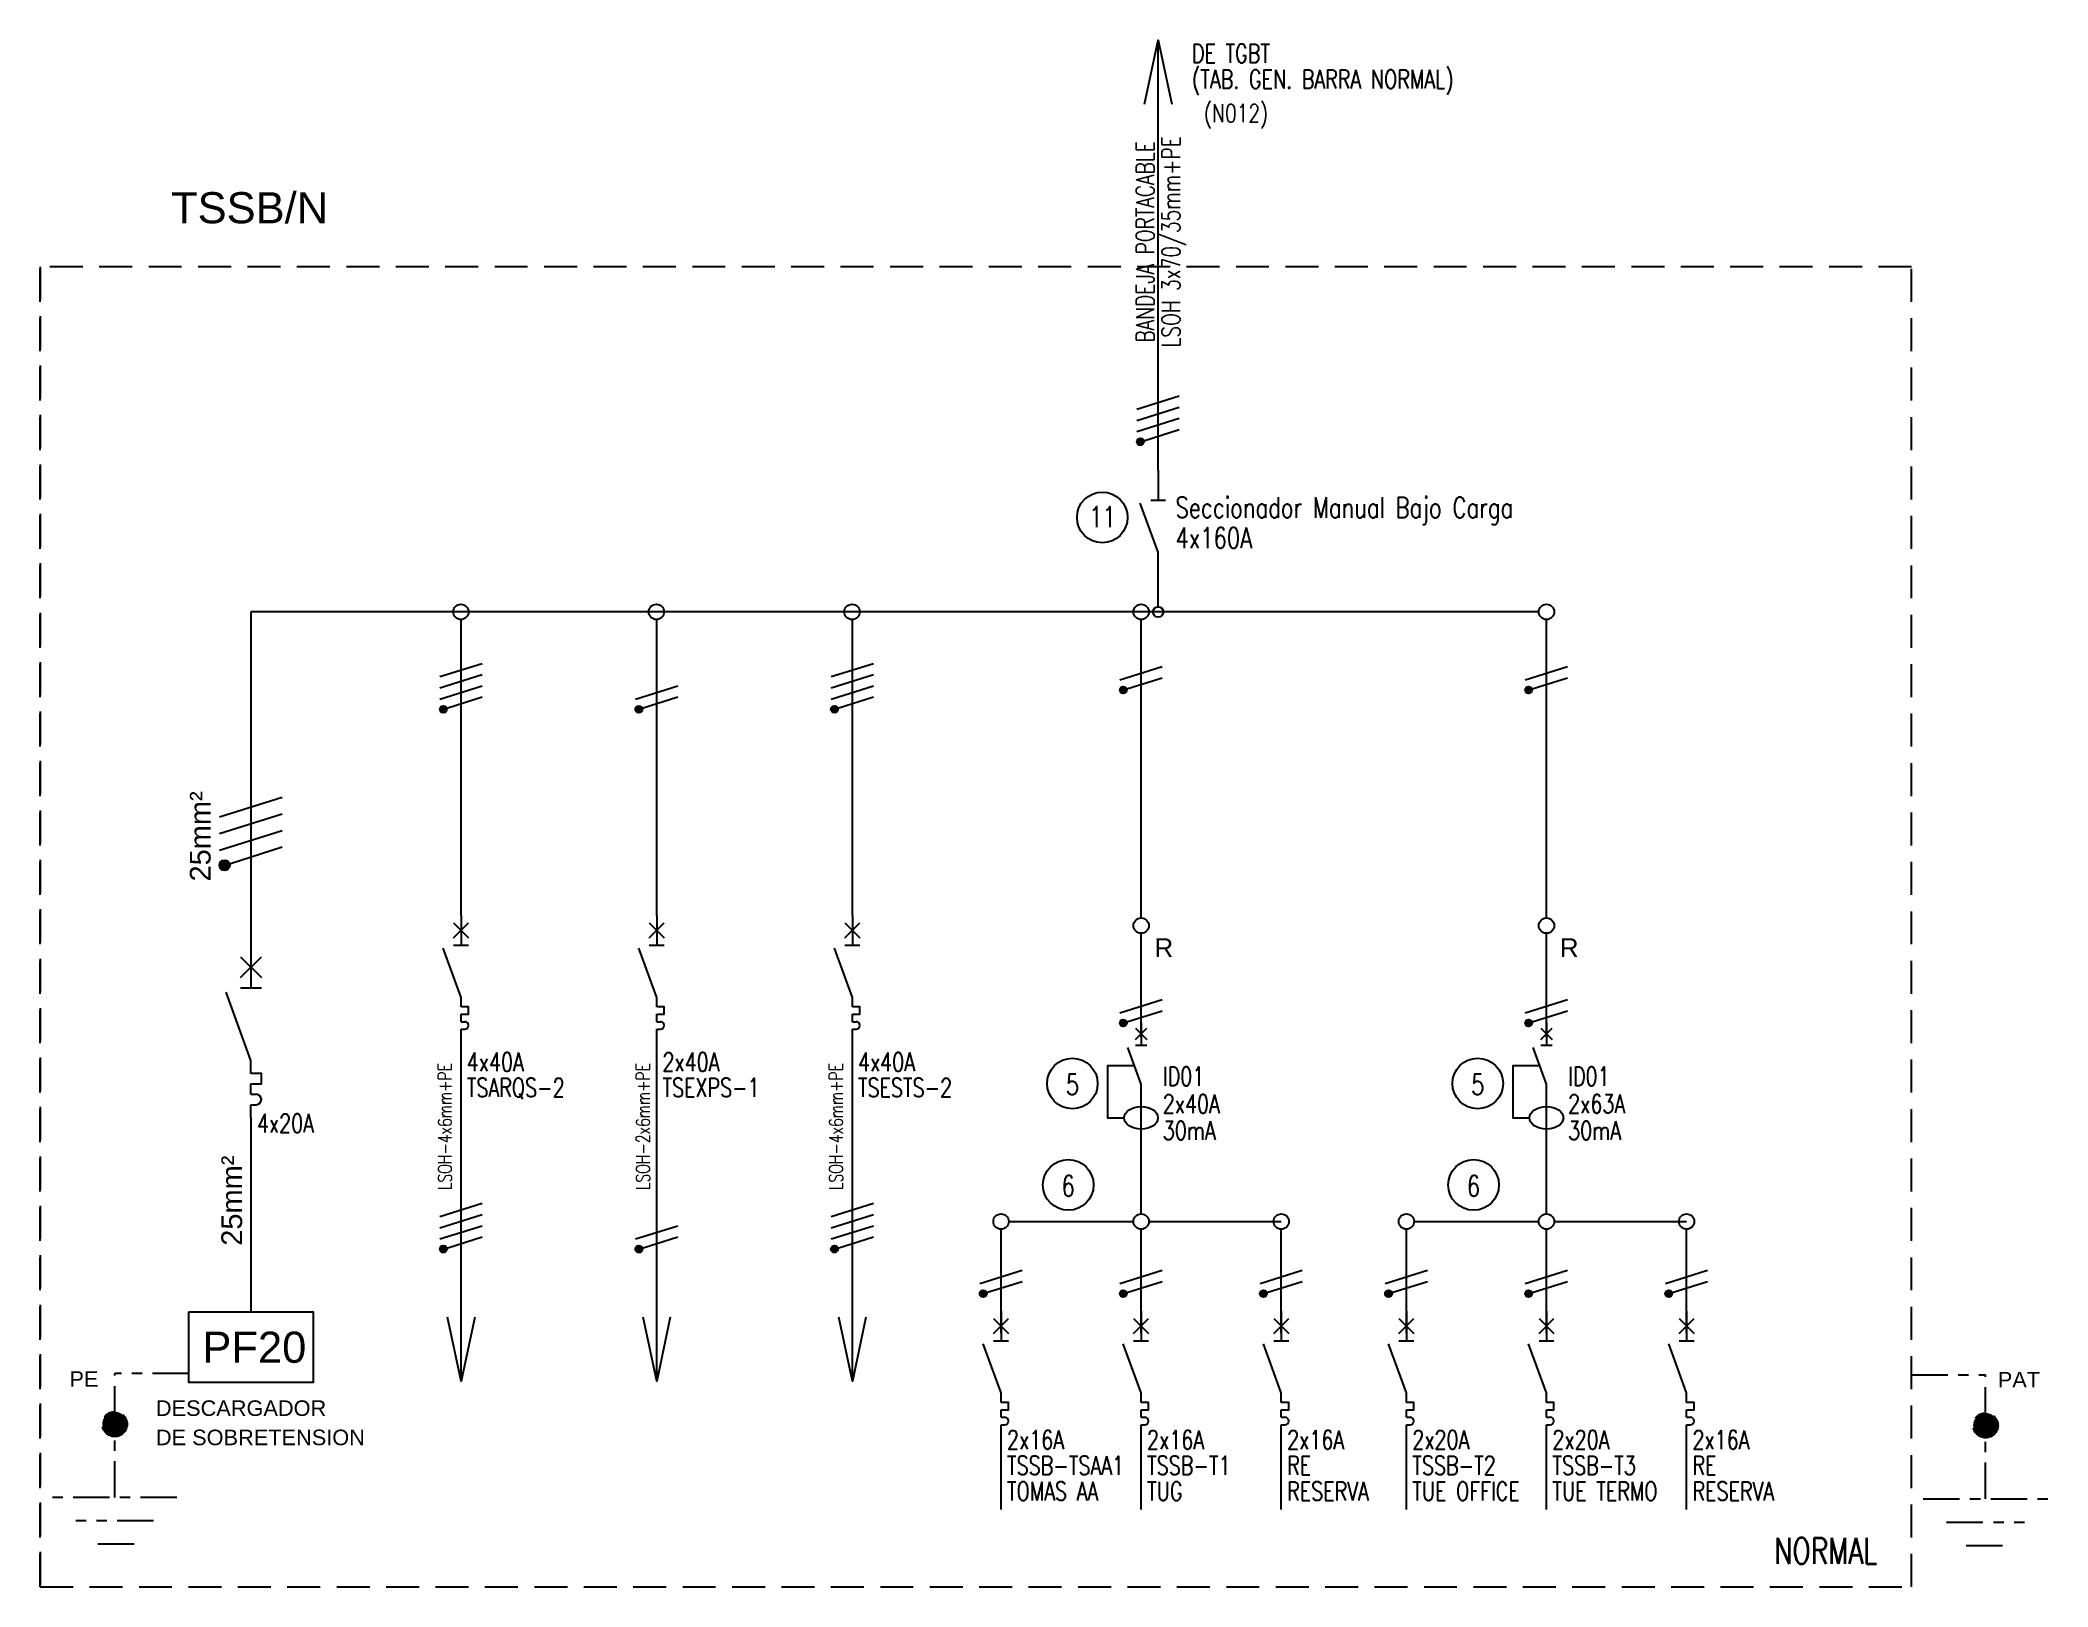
# Model space of a CAD drawing. Extents: x 3721 to 3740.3, y 1335.9 to 1350.8.
import ezdxf
from ezdxf.enums import TextEntityAlignment as Align

# ---------------------------------------------------------------- set-up
doc = ezdxf.new("R2010")
doc.units = 0
doc.linetypes.add('OCJ-ESQUEMAS UNIFILARES-CORREGIDOS IDO-REV.br$0$DASHED', pattern=[19.05, 12.7, -6.35])
doc.linetypes.add('OCJ-ESQUEMAS UNIFILARES-CORREGIDOS IDO-REV.br$0$EJE_5', pattern=[7.1, 5, -1, 0.1, -1])
for name, color, linetype in [('OCJ-ESQUEMAS UNIFILARES-CORREGIDOS IDO-REV.br$0$00-IE', 1, 'Continuous'), ('OCJ-ESQUEMAS UNIFILARES-CORREGIDOS IDO-REV.br$0$00-IE-CABLES', 10, 'Continuous'), ('OCJ-ESQUEMAS UNIFILARES-CORREGIDOS IDO-REV.br$0$01-ELE-APARATOS', 170, 'Continuous'), ('OCJ-ESQUEMAS UNIFILARES-CORREGIDOS IDO-REV.br$0$CABLES', 10, 'Continuous'), ('OCJ-ESQUEMAS UNIFILARES-CORREGIDOS IDO-REV.br$0$ELECTRIC', 4, 'Continuous'), ('OCJ-ESQUEMAS UNIFILARES-CORREGIDOS IDO-REV.br$0$PAT', 80, 'Continuous'), ('OCJ-ESQUEMAS UNIFILARES-CORREGIDOS IDO-REV.br$0$TEXTO', 7, 'Continuous'), ('OCJ-ESQUEMAS UNIFILARES-CORREGIDOS IDO-REV.br$0$Textos', 4, 'Continuous')]:
    doc.layers.add(name, color=color, linetype=linetype)
doc.styles.add('OCJ-ESQUEMAS UNIFILARES-CORREGIDOS IDO-REV.br$0$ARIAL', font='Arial.ttf', dxfattribs={"height": 0.2})
doc.styles.add('OCJ-ESQUEMAS UNIFILARES-CORREGIDOS IDO-REV.br$0$COTAS', font='SANSS___.TTF', dxfattribs={"width": 0.7})
doc.styles.add('OCJ-ESQUEMAS UNIFILARES-CORREGIDOS IDO-REV.br$0$Electricidad', font='ROMANS.SHX', dxfattribs={"width": 0.75, "height": 0.175})
doc.styles.add('OCJ-ESQUEMAS UNIFILARES-CORREGIDOS IDO-REV.br$0$Standard', font='Arial.ttf')

# ---------------------------------------------------------------- blocks, each defined once
blk = doc.blocks.new('OCJ-ESQUEMAS UNIFILARES-CORREGIDOS IDO-REV.br$0$ITM')
at = {"layer": 'OCJ-ESQUEMAS UNIFILARES-CORREGIDOS IDO-REV.br$0$01-ELE-APARATOS'}
for p, q in [((0, 0.225), (0.05, 0.225)), ((0, 0.125), (0.05, 0.125))]:
    blk.add_line(p, q, dxfattribs=at)
for points in [[(-0.1, 1.55), (0.1, 1.35)], [(-0.1, 1.35), (0.1, 1.55)], [(0, 1.65), (0, 1.25)], [(0, 0.55), (-0.239, 1.208)], [(-0.1, 1.25), (0.1, 1.25)], [(0, 0.425), (0, 0.55)], [(0, 0.325), (0.1, 0.325), (0.1, 0.425), (0, 0.425)], [(0, 0.225), (0, 0.325)], [(0, 0), (0, 0.125)]]:
    blk.add_lwpolyline(points, dxfattribs=at)
blk.add_arc((0.05, 0.175), 0.05, 270, 90, dxfattribs=at)
blk = doc.blocks.new('OCJ-ESQUEMAS UNIFILARES-CORREGIDOS IDO-REV.br$0$Unif-Interruptor-Term')
for p, q in [((0, -1.013), (0.045, -1.013)), ((0, -1.103), (0.045, -1.103))]:
    blk.add_line(p, q)
for points in [[(0, 0.267), (0, -0.093)], [(-0.09, 0.177), (0.09, -0.003)], [(-0.09, -0.003), (0.09, 0.177)], [(0, -0.72), (-0.215, -0.128)], [(-0.09, -0.093), (0.09, -0.093)], [(0, -0.833), (0, -0.72)], [(0, -0.923), (0.09, -0.923), (0.09, -0.833), (0, -0.833)], [(0, -1.013), (0, -0.923)], [(0, -1.215), (0, -1.103)]]:
    blk.add_lwpolyline(points)
blk.add_arc((0.045, -1.058), 0.045, 270, 90)
blk = doc.blocks.new('OCJ-ESQUEMAS UNIFILARES-CORREGIDOS IDO-REV.br$0$Unif-Interruptor-Dif')
for points in [[(-0.068, 0.11), (0.068, -0.025)], [(-0.068, -0.025), (0.068, 0.11)], [(0, 0.177), (0, -0.093)], [(0, -0.565), (-0.162, -0.121)], [(-0.068, -0.093), (0.068, -0.093)], [(-0.081, -0.343), (-0.405, -0.343), (-0.405, -0.97), (-0.202, -0.97)], [(0, -1.308), (0, -0.565)]]:
    blk.add_lwpolyline(points)
blk.add_ellipse((0, -0.97), major_axis=(0.203, 0), ratio=0.670814)
blk = doc.blocks.new('OCJ-ESQUEMAS UNIFILARES-CORREGIDOS IDO-REV.br$0$A$C7AFF483F')
for points in [[(0, 0.88), (0, 0.592)], [(-0.072, 0.592), (0.072, 0.592)], [(0, 0.09), (-0.172, 0.564)], [(0, 0), (0, 0.09)]]:
    blk.add_lwpolyline(points)

msp = doc.modelspace()

# ---------------------------------------------------------------- hatches: boundary and pattern name
at = {"layer": 'OCJ-ESQUEMAS UNIFILARES-CORREGIDOS IDO-REV.br$0$00-IE-CABLES'}
for points in [[(3731.57, 1346.908, 1), (3731.625, 1346.948, 1)], [(3731.406, 1344.517, 1), (3731.461, 1344.556, 1)], [(3735.312, 1344.517, 1), (3735.367, 1344.556, 1)], [(3724.853, 1344.331, 1), (3724.908, 1344.371, 1)], [(3726.738, 1344.331, 1), (3726.793, 1344.371, 1)], [(3728.623, 1344.331, 1), (3728.678, 1344.371, 1)], [(3731.406, 1341.308, 1), (3731.461, 1341.347, 1)], [(3735.312, 1341.308, 1), (3735.367, 1341.347, 1)], [(3724.853, 1339.129, 1), (3724.908, 1339.169, 1)], [(3726.738, 1339.129, 1), (3726.793, 1339.169, 1)], [(3728.623, 1339.129, 1), (3728.678, 1339.169, 1)], [(3730.056, 1338.7, 1), (3730.111, 1338.74, 1)], [(3731.406, 1338.7, 1), (3731.461, 1338.74, 1)], [(3732.756, 1338.7, 1), (3732.811, 1338.74, 1)], [(3733.962, 1338.7, 1), (3734.017, 1338.74, 1)], [(3735.312, 1338.7, 1), (3735.367, 1338.74, 1)], [(3736.662, 1338.7, 1), (3736.717, 1338.74, 1)]]:
    msp.add_hatch(color=256, dxfattribs=at).paths.add_polyline_path(points)
at = {"layer": 'OCJ-ESQUEMAS UNIFILARES-CORREGIDOS IDO-REV.br$0$CABLES'}
msp.add_hatch(color=256, dxfattribs=at).paths.add_polyline_path([(3722.813, 1342.878, 1), (3722.732, 1342.819, 1)])
at = {"layer": 'OCJ-ESQUEMAS UNIFILARES-CORREGIDOS IDO-REV.br$0$PAT', "linetype": 'OCJ-ESQUEMAS UNIFILARES-CORREGIDOS IDO-REV.br$0$EJE_5', "ltscale": 0.07}
h = msp.add_hatch(color=256, dxfattribs=at)
h.paths.add_polyline_path([(3721.594, 1337.463), (3721.834, 1337.463, 1)])
h.paths.add_polyline_path([(3721.834, 1337.463), (3721.714, 1337.463), (3721.714, 1337.343, 0.414214)])
h.paths.add_polyline_path([(3721.714, 1337.463), (3721.594, 1337.463, 0.414214), (3721.714, 1337.343)])
h = msp.add_hatch(color=256, dxfattribs=at)
h.paths.add_polyline_path([(3739.862, 1337.451), (3739.622, 1337.451, -1)])
h.paths.add_polyline_path([(3739.622, 1337.451), (3739.742, 1337.451), (3739.742, 1337.331, -0.414214)])
h.paths.add_polyline_path([(3739.742, 1337.451), (3739.862, 1337.451, -0.414214), (3739.742, 1337.331)])

# ---------------------------------------------------------------- linework, layer by layer
at = {"layer": 'OCJ-ESQUEMAS UNIFILARES-CORREGIDOS IDO-REV.br$0$00-IE'}
for p, q in [((3723.027, 1345.289), (3723.027, 1342.066)), ((3735.437, 1345.289), (3723.027, 1345.289)), ((3723.027, 1340.416), (3723.027, 1338.545))]:
    msp.add_line(p, q, dxfattribs=at)
at = {"layer": 'OCJ-ESQUEMAS UNIFILARES-CORREGIDOS IDO-REV.br$0$00-IE-CABLES'}
for p, q in [((3731.769, 1346.653), (3731.769, 1350.798)), ((3731.769, 1345.339), (3731.769, 1345.847)), ((3725.052, 1342.365), (3725.052, 1345.215)), ((3726.937, 1342.365), (3726.937, 1345.215)), ((3728.822, 1342.365), (3728.822, 1345.215)), ((3731.605, 1343.948), (3731.605, 1345.215)), ((3735.511, 1343.948), (3735.511, 1345.215)), ((3731.605, 1342.34), (3731.605, 1343.948)), ((3735.511, 1342.34), (3735.511, 1343.948)), ((3731.605, 1341.19), (3731.605, 1342.192)), ((3735.511, 1341.19), (3735.511, 1342.192)), ((3725.052, 1337.876), (3725.052, 1341.179)), ((3726.937, 1337.876), (3726.937, 1341.179)), ((3728.822, 1337.876), (3728.822, 1341.179)), ((3731.605, 1339.489), (3731.605, 1340.291)), ((3735.511, 1339.489), (3735.511, 1340.291)), ((3730.329, 1339.415), (3731.531, 1339.415)), ((3731.679, 1339.415), (3732.955, 1339.415)), ((3734.235, 1339.415), (3735.437, 1339.415)), ((3735.585, 1339.415), (3736.861, 1339.415)), ((3730.255, 1338.339), (3730.255, 1339.341)), ((3731.605, 1338.339), (3731.605, 1339.341)), ((3732.955, 1338.339), (3732.955, 1339.341)), ((3734.161, 1338.339), (3734.161, 1339.341)), ((3735.511, 1338.339), (3735.511, 1339.341)), ((3736.861, 1338.339), (3736.861, 1339.341)), ((3730.255, 1336.639), (3730.255, 1337.441)), ((3731.605, 1336.639), (3731.605, 1337.441)), ((3732.955, 1336.639), (3732.955, 1337.441)), ((3734.161, 1336.639), (3734.161, 1337.441)), ((3735.511, 1336.639), (3735.511, 1337.441)), ((3736.861, 1336.639), (3736.861, 1337.441))]:
    msp.add_line(p, q, dxfattribs=at)
for points in [[(3731.638, 1350.18), (3731.769, 1350.798), (3731.9, 1350.18)], [(3731.565, 1347.242), (3731.973, 1347.37)], [(3731.565, 1347.134), (3731.973, 1347.262)], [(3731.565, 1347.026), (3731.973, 1347.154)], [(3731.63, 1346.938), (3731.973, 1347.046)], [(3724.848, 1344.665), (3725.255, 1344.793)], [(3728.618, 1344.665), (3729.025, 1344.793)], [(3724.848, 1344.557), (3725.255, 1344.685)], [(3728.618, 1344.557), (3729.025, 1344.685)], [(3731.401, 1344.634), (3731.808, 1344.763)], [(3731.466, 1344.547), (3731.808, 1344.655)], [(3735.307, 1344.634), (3735.714, 1344.763)], [(3735.372, 1344.547), (3735.714, 1344.655)], [(3724.848, 1344.449), (3725.255, 1344.577)], [(3724.913, 1344.361), (3725.255, 1344.469)], [(3726.733, 1344.449), (3727.14, 1344.577)], [(3726.798, 1344.361), (3727.14, 1344.469)], [(3728.618, 1344.449), (3729.025, 1344.577)], [(3728.682, 1344.361), (3729.025, 1344.469)], [(3731.401, 1341.425), (3731.808, 1341.554)], [(3735.307, 1341.425), (3735.714, 1341.554)], [(3731.466, 1341.338), (3731.808, 1341.446)], [(3735.372, 1341.338), (3735.714, 1341.446)], [(3724.848, 1339.463), (3725.255, 1339.591)], [(3728.618, 1339.463), (3729.025, 1339.591)], [(3724.848, 1339.355), (3725.255, 1339.483)], [(3724.848, 1339.247), (3725.255, 1339.375)], [(3726.733, 1339.247), (3727.14, 1339.375)], [(3728.618, 1339.355), (3729.025, 1339.483)], [(3728.618, 1339.247), (3729.025, 1339.375)], [(3724.913, 1339.159), (3725.255, 1339.267)], [(3726.798, 1339.159), (3727.14, 1339.267)], [(3728.682, 1339.159), (3729.025, 1339.267)], [(3730.051, 1338.818), (3730.458, 1338.946)], [(3730.116, 1338.73), (3730.458, 1338.838)], [(3731.401, 1338.818), (3731.808, 1338.946)], [(3731.466, 1338.73), (3731.808, 1338.838)], [(3732.751, 1338.818), (3733.158, 1338.946)], [(3732.816, 1338.73), (3733.158, 1338.838)], [(3733.957, 1338.818), (3734.364, 1338.946)], [(3734.022, 1338.73), (3734.364, 1338.838)], [(3735.307, 1338.818), (3735.714, 1338.946)], [(3735.372, 1338.73), (3735.714, 1338.838)], [(3736.657, 1338.818), (3737.064, 1338.946)], [(3736.722, 1338.73), (3737.064, 1338.838)], [(3725.183, 1338.494), (3725.052, 1337.876), (3724.921, 1338.494)], [(3727.068, 1338.494), (3726.937, 1337.876), (3726.806, 1338.494)], [(3728.952, 1338.494), (3728.822, 1337.876), (3728.691, 1338.494)]]:
    msp.add_lwpolyline(points, dxfattribs=at)
at = {"layer": 'OCJ-ESQUEMAS UNIFILARES-CORREGIDOS IDO-REV.br$0$00-IE-CABLES', "color": 3}
msp.add_lwpolyline([(3722.428, 1338.545), (3723.625, 1338.545), (3723.625, 1337.863), (3722.428, 1337.863)], close=True, dxfattribs=at)
at = {"layer": 'OCJ-ESQUEMAS UNIFILARES-CORREGIDOS IDO-REV.br$0$00-IE-CABLES'}
for centre, radius in [((3731.598, 1346.928), 0.0338), ((3725.05, 1345.289), 0.0741), ((3726.934, 1345.289), 0.0741), ((3728.819, 1345.289), 0.0741), ((3731.605, 1345.289), 0.0741), ((3735.511, 1345.289), 0.0741), ((3731.433, 1344.537), 0.0338), ((3735.339, 1344.537), 0.0338), ((3724.881, 1344.351), 0.0338), ((3726.765, 1344.351), 0.0338), ((3728.65, 1344.351), 0.0338), ((3731.605, 1342.266), 0.0741), ((3735.511, 1342.266), 0.0741), ((3731.433, 1341.327), 0.0338), ((3735.339, 1341.327), 0.0338), ((3730.255, 1339.415), 0.0741), ((3731.605, 1339.415), 0.0741), ((3732.955, 1339.415), 0.0741), ((3734.161, 1339.415), 0.0741), ((3735.511, 1339.415), 0.0741), ((3736.861, 1339.415), 0.0741), ((3724.881, 1339.149), 0.0338), ((3726.765, 1339.149), 0.0338), ((3728.65, 1339.149), 0.0338), ((3730.083, 1338.72), 0.0338), ((3731.433, 1338.72), 0.0338), ((3732.783, 1338.72), 0.0338), ((3733.989, 1338.72), 0.0338), ((3735.339, 1338.72), 0.0338), ((3736.689, 1338.72), 0.0338)]:
    msp.add_circle(centre, radius, dxfattribs=at)
at = {"layer": 'OCJ-ESQUEMAS UNIFILARES-CORREGIDOS IDO-REV.br$0$CABLES'}
for points in [[(3722.725, 1343.313), (3723.328, 1343.504)], [(3722.725, 1343.153), (3723.328, 1343.344)], [(3722.725, 1342.993), (3723.328, 1343.184)], [(3722.82, 1342.863), (3723.328, 1343.024)]]:
    msp.add_lwpolyline(points, dxfattribs=at)
for centre in [(3731.769, 1345.289), (3722.773, 1342.848)]:
    msp.add_circle(centre, 0.05, dxfattribs=at)
at = {"layer": 'OCJ-ESQUEMAS UNIFILARES-CORREGIDOS IDO-REV.br$0$ELECTRIC', "linetype": 'OCJ-ESQUEMAS UNIFILARES-CORREGIDOS IDO-REV.br$0$DASHED', "ltscale": 0.025}
msp.add_line((3720.996, 1335.895), (3720.996, 1348.615), dxfattribs=at)
msp.add_lwpolyline([(3720.996, 1335.895), (3739.028, 1335.895), (3739.028, 1348.615), (3720.996, 1348.615)], close=True, dxfattribs=at)
at = {"layer": 'OCJ-ESQUEMAS UNIFILARES-CORREGIDOS IDO-REV.br$0$PAT', "linetype": 'OCJ-ESQUEMAS UNIFILARES-CORREGIDOS IDO-REV.br$0$EJE_5', "ltscale": 0.07}
for p, q in [((3722.428, 1337.95), (3721.714, 1337.95)), ((3721.714, 1337.48), (3721.714, 1337.95)), ((3739.028, 1337.938), (3739.742, 1337.938)), ((3739.742, 1337.468), (3739.742, 1337.938)), ((3721.714, 1336.755), (3721.714, 1337.463)), ((3739.742, 1336.743), (3739.742, 1337.451)), ((3722.314, 1336.755), (3721.114, 1336.755)), ((3739.142, 1336.743), (3740.342, 1336.743)), ((3722.089, 1336.53), (3721.339, 1336.53)), ((3739.367, 1336.518), (3740.117, 1336.518)), ((3721.901, 1336.305), (3721.526, 1336.305)), ((3739.555, 1336.293), (3739.93, 1336.293))]:
    msp.add_line(p, q, dxfattribs=at)
for centre in [(3721.714, 1337.463), (3721.714, 1337.463), (3739.742, 1337.451), (3739.742, 1337.451)]:
    msp.add_circle(centre, 0.12, dxfattribs=at)
at = {"layer": 'OCJ-ESQUEMAS UNIFILARES-CORREGIDOS IDO-REV.br$0$TEXTO'}
for centre in [(3731.231, 1346.199), (3730.942, 1340.745), (3734.848, 1340.745), (3730.903, 1339.768), (3734.809, 1339.768)]:
    msp.add_circle(centre, 0.244, dxfattribs=at)

# ---------------------------------------------------------------- block references
at = {"layer": 'OCJ-ESQUEMAS UNIFILARES-CORREGIDOS IDO-REV.br$0$01-ELE-APARATOS'}
for name, p in [('OCJ-ESQUEMAS UNIFILARES-CORREGIDOS IDO-REV.br$0$A$C7AFF483F', (3731.769, 1345.773)), ('OCJ-ESQUEMAS UNIFILARES-CORREGIDOS IDO-REV.br$0$ITM', (3723.027, 1340.416))]:
    msp.add_blockref(name, p, dxfattribs=at)
at = {"layer": 'OCJ-ESQUEMAS UNIFILARES-CORREGIDOS IDO-REV.br$0$01-ELE-APARATOS', "xscale": 0.7999999999999546, "yscale": 0.7999999999999546, "zscale": 0.7999999999999546}
for name, p in [('OCJ-ESQUEMAS UNIFILARES-CORREGIDOS IDO-REV.br$0$Unif-Interruptor-Term', (3725.052, 1342.151)), ('OCJ-ESQUEMAS UNIFILARES-CORREGIDOS IDO-REV.br$0$Unif-Interruptor-Term', (3726.937, 1342.151)), ('OCJ-ESQUEMAS UNIFILARES-CORREGIDOS IDO-REV.br$0$Unif-Interruptor-Term', (3728.822, 1342.151)), ('OCJ-ESQUEMAS UNIFILARES-CORREGIDOS IDO-REV.br$0$Unif-Interruptor-Dif', (3731.605, 1341.19)), ('OCJ-ESQUEMAS UNIFILARES-CORREGIDOS IDO-REV.br$0$Unif-Interruptor-Dif', (3735.511, 1341.19)), ('OCJ-ESQUEMAS UNIFILARES-CORREGIDOS IDO-REV.br$0$Unif-Interruptor-Term', (3730.255, 1338.339)), ('OCJ-ESQUEMAS UNIFILARES-CORREGIDOS IDO-REV.br$0$Unif-Interruptor-Term', (3731.605, 1338.339)), ('OCJ-ESQUEMAS UNIFILARES-CORREGIDOS IDO-REV.br$0$Unif-Interruptor-Term', (3732.955, 1338.339)), ('OCJ-ESQUEMAS UNIFILARES-CORREGIDOS IDO-REV.br$0$Unif-Interruptor-Term', (3734.161, 1338.339)), ('OCJ-ESQUEMAS UNIFILARES-CORREGIDOS IDO-REV.br$0$Unif-Interruptor-Term', (3735.511, 1338.339)), ('OCJ-ESQUEMAS UNIFILARES-CORREGIDOS IDO-REV.br$0$Unif-Interruptor-Term', (3736.861, 1338.339))]:
    msp.add_blockref(name, p, dxfattribs=at)

# ---------------------------------------------------------------- texts
at = {"layer": 'OCJ-ESQUEMAS UNIFILARES-CORREGIDOS IDO-REV.br$0$TEXTO', "style": 'OCJ-ESQUEMAS UNIFILARES-CORREGIDOS IDO-REV.br$0$Electricidad', "width": 0.75}
for s, height, p in [('DE TGBT', 0.18, (3732.094, 1350.58)), ('(TAB. GEN. BARRA NORMAL)', 0.18, (3732.094, 1350.332)), ('Seccionador Manual Bajo Carga', 0.2, (3731.936, 1346.194)), ('11', 0.2, (3731.103, 1346.105)), ('4x160A', 0.2, (3731.936, 1345.902)), ('4x40A', 0.18, (3725.107, 1340.863)), ('2x40A', 0.18, (3726.992, 1340.863)), ('4x40A', 0.18, (3728.876, 1340.863)), ('TSARQS-2', 0.18, (3725.107, 1340.615)), ('TSEXPS-1', 0.18, (3726.992, 1340.615)), ('TSESTS-2', 0.18, (3728.876, 1340.615)), ('5', 0.2, (3730.878, 1340.635)), ('ID01', 0.18, (3731.814, 1340.724)), ('5', 0.2, (3734.784, 1340.635)), ('ID01', 0.18, (3735.72, 1340.724)), ('2x40A', 0.18, (3731.814, 1340.459)), ('2x63A', 0.18, (3735.72, 1340.459)), ('4x20A', 0.18, (3723.084, 1340.272)), ('30mA', 0.18, (3731.814, 1340.202)), ('30mA', 0.18, (3735.72, 1340.202)), ('6', 0.2, (3730.839, 1339.658)), ('6', 0.2, (3734.745, 1339.658)), ('2x16A', 0.18, (3730.312, 1337.223)), ('2x16A', 0.18, (3731.662, 1337.223)), ('2x16A', 0.18, (3733.012, 1337.223)), ('2x20A', 0.18, (3734.218, 1337.223)), ('2x20A', 0.18, (3735.568, 1337.223)), ('2x16A', 0.18, (3736.918, 1337.223)), ('TSSB-TSAA1', 0.18, (3730.312, 1336.975)), ('TSSB-T1', 0.18, (3731.662, 1336.975)), ('RE', 0.18, (3733.012, 1336.975)), ('TSSB-T2', 0.18, (3734.218, 1336.975)), ('TSSB-T3', 0.18, (3735.568, 1336.975)), ('RE', 0.18, (3736.918, 1336.975)), ('TOMAS AA', 0.18, (3730.312, 1336.727)), ('TUG ', 0.18, (3731.662, 1336.727)), ('RESERVA', 0.18, (3733.012, 1336.727)), ('TUE OFFICE', 0.18, (3734.218, 1336.727)), ('TUE TERMO', 0.18, (3735.568, 1336.727)), ('RESERVA', 0.18, (3736.918, 1336.727))]:
    msp.add_text(s, height=height, dxfattribs=at).set_placement(p)
msp.add_text('(N012)', height=0.175, dxfattribs=at).set_placement((3732.52, 1350.006), align=Align.CENTER)
for s, height, p in [('LSOH 3x70/35mm+PE', 0.175, (3731.981, 1348.854)), ('BANDEJA PORTACABLE', 0.175, (3731.731, 1348.854)), ('LSOH-4x6mm+PE', 0.13125, (3724.961, 1340.331)), ('LSOH-2x6mm+PE', 0.13125, (3726.87, 1340.331)), ('LSOH-4x6mm+PE', 0.13125, (3728.73, 1340.331))]:
    msp.add_text(s, height=height, rotation=90, dxfattribs=at).set_placement(p, align=Align.CENTER)
at = {"layer": 'OCJ-ESQUEMAS UNIFILARES-CORREGIDOS IDO-REV.br$0$TEXTO'}
for s, height, style, p in [('TSSB/N', 0.3, 'OCJ-ESQUEMAS UNIFILARES-CORREGIDOS IDO-REV.br$0$ARIAL', (3722.257, 1349.033)), ('R', 0.18, 'OCJ-ESQUEMAS UNIFILARES-CORREGIDOS IDO-REV.br$0$Standard', (3731.733, 1341.964)), ('R', 0.18, 'OCJ-ESQUEMAS UNIFILARES-CORREGIDOS IDO-REV.br$0$Standard', (3735.639, 1341.964)), ('PE', 0.15, 'OCJ-ESQUEMAS UNIFILARES-CORREGIDOS IDO-REV.br$0$ARIAL', (3721.278, 1337.823)), ('PAT', 0.15, 'OCJ-ESQUEMAS UNIFILARES-CORREGIDOS IDO-REV.br$0$ARIAL', (3739.86, 1337.816)), ('DESCARGADOR ', 0.15, 'OCJ-ESQUEMAS UNIFILARES-CORREGIDOS IDO-REV.br$0$ARIAL', (3722.111, 1337.542)), ('DE SOBRETENSION', 0.15, 'OCJ-ESQUEMAS UNIFILARES-CORREGIDOS IDO-REV.br$0$ARIAL', (3722.111, 1337.26))]:
    msp.add_text(s, height=height, dxfattribs=dict(at, style=style)).set_placement(p)
at = {"layer": 'OCJ-ESQUEMAS UNIFILARES-CORREGIDOS IDO-REV.br$0$TEXTO', "style": 'OCJ-ESQUEMAS UNIFILARES-CORREGIDOS IDO-REV.br$0$ARIAL'}
for p in [(3722.638, 1343.126), (3722.942, 1339.616)]:
    msp.add_text('25mm²', height=0.2, rotation=90, dxfattribs=at).set_placement(p, align=Align.CENTER)
at = {"layer": 'OCJ-ESQUEMAS UNIFILARES-CORREGIDOS IDO-REV.br$0$TEXTO', "style": 'OCJ-ESQUEMAS UNIFILARES-CORREGIDOS IDO-REV.br$0$Electricidad', "width": 0.75}
msp.add_text('NORMAL', height=0.25, dxfattribs=at).set_placement((3738.7, 1336.117), align=Align.RIGHT)
at = {"layer": 'OCJ-ESQUEMAS UNIFILARES-CORREGIDOS IDO-REV.br$0$Textos', "style": 'OCJ-ESQUEMAS UNIFILARES-CORREGIDOS IDO-REV.br$0$COTAS'}
msp.add_text('PF20', height=0.3, dxfattribs=at).set_placement((3722.559, 1338.054))

doc.saveas('drawing.dxf')
